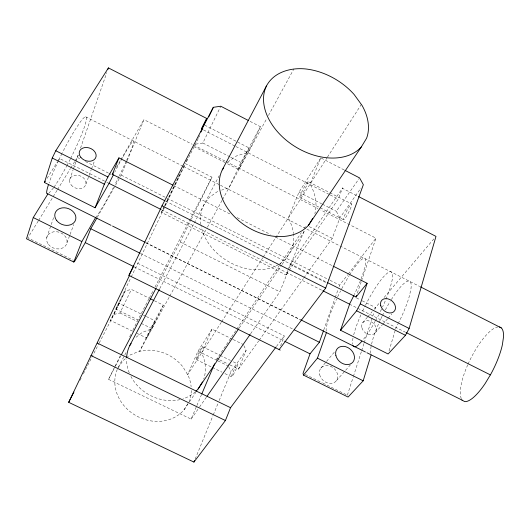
<?xml version="1.0" encoding="UTF-8"?>
<svg xmlns="http://www.w3.org/2000/svg" width="530" height="530" viewBox="0 0 530 530"><rect width="100%" height="100%" fill="white"/><g stroke="black" fill="none" stroke-linecap="round" stroke-linejoin="round"><path stroke-width="0.4" stroke-dasharray="2.65 1.99" d="M352.987 338.094L352.37 342.155L352.642 344.288M146.346 316.543L155.151 320.862L147.347 336.755L146.591 338.021L137.018 333.35M146.591 338.021L155.151 320.862M353.689 334.88L355.352 329.057A41.837 8.076 -63.3 0 1 360.97 314.727M389.046 350.867L395.367 329.865M395.599 329.084L396.526 326.738A41.751 8.831 -63.3 0 0 398.017 323.883M347.375 395.181L353.159 377.181M353.411 376.399L361.467 351.357M361.718 350.575L363.977 343.533M364.229 342.744L374.048 312.223M375.048 309.096L375.551 307.526L360.831 300.119M357.352 293.136L361.288 281.523M361.546 280.748L375.975 238.169L320.835 210.006M46.706 237.718L53.868 216.922M75.134 160.901L77.281 157.403L78.096 155.071M80.534 148.069L106.802 72.584M69.662 179.723L73.147 169.726M73.412 168.957L75.823 162.034M76.088 161.266L78.235 155.118M323.77 329.918L334.986 298.271M335.258 297.496L337.994 289.777M339.087 286.69L339.637 285.147L347.707 274.706M85.92 184.076L91.273 169.6M91.557 168.838L94.373 161.219M66.946 242.826L69.788 235.214M70.073 234.452L73.769 224.554M303.875 277.892L332.237 238.321L339.863 217.876L361.003 188.011M280.589 345.779L284.352 335.914L136.475 262.661M289.175 270.353L338.312 199.075L342.42 188.269L357.77 196.166M164.161 206.614L161.398 212.398L286.008 274.951L287.783 270.492M288.075 269.743L290.148 264.543L342.837 187.66M250.584 333.801L279.847 291.825L288.075 271.141M289.294 268.074L303.928 231.299M229.834 364.859L238.5 369.105L246.112 350.337L243.701 345.275M120.443 176.563L126.849 161.451M127.16 160.689L143.922 119.634L192.151 144.266M344.208 169.978L320.789 157.88L310.05 184.195L310.626 185.043A51.523 38.478 31.2 0 1 314.84 213.61M195.186 459.046L212.941 415.732M213.259 414.977L217.929 403.575M219.175 400.534L231.014 371.662L246.112 350.337M132.599 331.197L110.512 320.418L119.078 303.392L142.676 314.747M320.789 157.88L298.993 192.191L288.24 218.141L288.79 218.963A49.343 37.968 31 0 1 293.435 233.531M119.19 303.24L110.512 320.418M114.738 366.879L108.564 379.354L191.118 419.117L196.584 406.232M196.902 405.476L201.4 394.87M216.187 360.016L279.138 265.715M232.418 339.167L212.007 329.123L201.559 353.04L201.996 353.755A40.737 35 29.6 0 1 203.739 379.089M212.007 329.123L198.008 351.158L187.666 374.664L221.215 322.445M58.512 160.669L55.127 167.924A43.215 4.975 -63.3 0 0 49.085 182.863M58.85 159.947L59.93 157.642A43.215 4.975 -63.3 0 1 62.003 153.435M250.127 121.39L260.396 126.697L248.232 152.488L236.718 155.827L228.191 161.723L227.244 163.021M260.396 126.697L240.925 162.485L228.854 187.965L221.613 190.104M164.505 205.892L177.941 177.802M178.299 177.053L180.432 172.581M184.367 165.247L164.744 205.945M186.143 161.537L187.209 159.311M148.996 298.688L137.979 319.908L115.845 309.076L130.844 277.766M131.201 277.018L185.129 164.459M99.216 342.99L113.917 314.429L125.219 290.884L131.42 289.446L149.215 298.211M191.383 219.175L212.026 177.206L185.487 163.71L199.181 136.8M154.409 300.762L163.306 305.147L150.825 328.077L139.622 351.304L169.381 296.833M163.306 305.147L151.938 328.766L142.265 332.416L134.958 338.113M113.917 314.429L119.952 312.972L131.42 289.446M195.643 144.173L202.844 143.007L220.778 106.232M156.522 287.339L180.154 241.998L191.019 219.91M115.103 366.144L120.184 355.868M129.631 336.788L131.082 333.854M132.897 330.183L137.979 319.908M198.584 137.581L199.631 135.508M115.845 309.076L125.219 290.884M79.99 380.341L81.117 378.142M83.382 373.749L98.838 343.725M161.398 212.398L164.373 206.667M149.374 297.953L153.548 289.903M155.071 286.975L212.026 177.206M108.564 379.354L114.97 367.058M115.348 366.336L121.383 354.762M118.329 367.257L124.404 355.716M124.788 355.001L126.683 351.39M159.729 288.645L219.221 175.662M169.779 296.104L205.859 230.06M207.442 227.158L222.116 200.3M222.507 199.578L266.868 118.369M268.458 115.467L293.832 69.013M375.134 321.339L372.08 326.732A41.837 8.076 -63.3 0 1 363.196 339.657M375.512 320.67L377.492 317.178A41.837 8.076 -63.3 0 0 378.612 315.039M97.281 217.32L115.162 185.858M115.566 185.142L120.038 177.278M116.494 167.255L120.588 160.146M120.999 159.431L143.922 119.634M38.187 221.083L27.871 237.884L73.392 260.29M38.617 220.387L52.795 197.292M53.219 196.59L57.088 190.297M57.518 189.594L70.404 168.6M70.835 167.904L74.704 161.604M117.269 369.463A39.366 34.384 29.2 0 0 134.938 415.023A39.366 34.384 29.2 0 0 184.042 409.829L188.779 402.21M47.024 178.385L57.366 161.928M57.796 161.239L59.526 158.496L106.139 181.909M221.666 321.75L262.767 257.779M263.218 257.083L326.99 157.834M327.434 157.138L361.314 104.41M54.04 187.176L58.346 180.584A43.215 4.975 -63.3 0 0 66.621 166.122M279.595 265.026L301.285 232.73M304.518 227.913L305.439 226.542M184.042 409.829L189.031 402.429M189.482 401.753L195.835 392.339M239.202 328.03L281.682 265.033M282.139 264.351L305.426 229.828M286.008 274.951L288.724 271.009M117.951 367.979L123.079 360.592L125.67 358.545M191.118 419.117L199.075 407.702M199.538 407.033L207.025 396.294M339.863 217.876L336.305 211.278L359.108 178.577M238.5 369.105L258.686 340.936M259.17 340.267L303.392 278.561M276.455 346.448L284.352 335.914M53.537 187.825L49.025 193.052M348.217 274.056L375.975 238.169M95.559 217.598L97.58 215.187L104.629 203.719A43.003 2.882 -63.3 0 0 113.665 186.984M320.809 368.191L326.036 362.003M326.56 361.387L334.397 352.106M362.705 322.737L367.403 317.205M367.926 316.595L372.106 311.68M374.193 309.222L379.831 302.491M384.111 297.456L433.851 238.917M375.326 332.727L382.269 324.85M382.799 324.247L387.602 318.795M388.139 318.185L391.875 313.945M336.431 380.646L350.429 364.852M126.319 358.035L130.208 354.954L138.827 351.41L148.347 350.158A39.366 34.384 29.2 0 1 183.049 367.051L188.084 375.359A39.366 34.384 29.2 0 1 191.131 386.668M217.691 191.41L209.383 197.306L203.58 205.368A49.343 37.968 31 0 0 201.122 225.806M202.427 346.686L219.36 354.981M220.102 355.345L230.404 360.393M233.352 361.838L237.771 364.004M216.83 358.499L218.996 359.559M219.718 359.91L229.112 364.507M119.952 312.972L136.859 321.246M141.272 323.399L150.825 328.077M198.008 351.158L217.273 360.579M218.009 360.943L228.384 366.018M196.14 359.539L211.636 367.104M212.378 367.469L221.971 372.153M224.925 373.597L231.57 376.837M143.411 315.105L145.611 316.185M305.253 374.445L322.253 382.812M322.989 383.177L346.633 394.817M233.147 339.525L243.356 344.553M134.229 266.855L284.067 340.995M145.836 242.654L299.801 319.318M145.942 242.912L299.867 319.557M140.351 253.373L293.501 329.415M180.154 241.998L279.847 291.825M106.881 182.28L109.1 183.393M161.61 209.767L322.094 290.374M349.462 304.121L405.649 332.343M121.257 175.132L329.302 279.939M330.038 280.31L339.637 285.147M165.559 201.122L326.506 282.139M77.281 157.403L80.971 159.265M85.403 161.491L108.286 173.012M109.021 173.383L111.24 174.496M290.148 264.543L326.964 283.073M356.412 297.893L360.095 299.748M173.608 185.5L230.484 214.246M237.129 217.605L270.366 234.406M275.534 237.023L332.409 265.769M309.242 226.628L332.237 238.321M85.621 116.752L182.823 166.135M183.565 166.506L219.731 184.884M220.467 185.255L306.088 228.755M306.83 229.126L419.674 286.458M193.861 146.605L226.814 163.432M227.549 163.81L238.533 169.421M202.844 143.007L229.94 156.867M230.669 157.244L240.925 162.485M298.993 192.191L321.677 203.792M322.406 204.169L336.305 211.278M299.801 197.372L319.464 207.422M320.193 207.793L343.5 219.705M193.616 145.015L225.237 161.166M225.972 161.544L317.894 208.502M204.626 125.093L249.358 148.069A11.978 0.344 -63.2 0 1 241.362 164.512A11.978 0.344 -63.2 0 1 241.117 163.671A11.978 0.344 -63.2 0 1 249.358 148.069M307.97 181.518A8.931 0.795 -62.9 0 1 302.345 193.967A8.931 0.795 -62.9 0 1 301.358 192.874A8.931 0.795 -62.9 0 1 307.97 181.518L329.11 192.364M329.839 192.741L351.708 203.964A8.884 1.179 -62.8 0 1 346.355 216.478A8.884 1.179 -62.8 0 1 344.765 215.081A8.884 1.179 -62.8 0 1 351.708 203.964M203.566 129.956L235.227 146.201M235.963 146.578L329.474 194.543M330.21 194.921L338.312 199.075M228.708 366.72L231.014 371.662M461.345 398.639L460.365 395.963L460.325 389.888L461.683 382.203A41.34 12.535 -63.3 0 1 467.765 364.779M370.867 353.364L370.49 351.185L371.205 345.434L373.193 337.974A41.751 8.831 -63.3 0 1 378.678 323.611M326.235 331.131L326.109 329.07L327.202 323.472L329.501 316.132A41.956 6.976 -63.3 0 1 336.649 298.953M279.747 263.808A49.343 37.968 31 0 0 286.299 258.19L291.48 249.756A49.343 37.968 31 0 0 293.527 234.346M278.382 264.642A49.343 37.968 31 0 1 232.166 263.596A49.343 37.968 31 0 1 201.274 226.582M191.277 390.511A39.366 34.384 29.2 0 1 189.091 401.462M195.418 391.743A40.737 35 29.6 0 1 183.009 398.818M180.008 399.64A40.737 35 29.6 0 1 130.917 376.452M129.26 372.882A40.737 35 29.6 0 1 126.571 359.174M365.455 305.28A41.837 8.076 -63.3 0 1 385.847 274.434A41.837 8.076 -63.3 0 1 392.054 280.575L390.093 288.029A41.837 8.076 -63.3 0 1 382.541 307.029M381.514 309.202A41.837 8.076 -63.3 0 1 378.983 314.316M362.626 311.103A41.837 8.076 -63.3 0 1 365.091 306.009M349.588 274.971A41.956 6.976 -63.3 0 1 364.938 266.822L362.778 274.195A41.956 6.976 -63.3 0 1 354.292 294.594M337.676 296.787A41.956 6.976 -63.3 0 1 340.578 290.944M341.698 288.797A41.956 6.976 -63.3 0 1 349.171 275.64M70.642 158.404A43.215 4.975 -63.3 0 0 85.78 122.483A43.215 4.975 -63.3 0 0 80.05 122.35L75.671 128.863A43.215 4.975 -63.3 0 0 62.361 152.733M70.291 159.099A43.215 4.975 -63.3 0 1 67.012 165.4M391.332 299.616A41.751 8.831 -63.3 0 1 410.763 290.062L408.948 297.569A41.751 8.831 -63.3 0 1 398.388 323.161M379.003 322.889A41.751 8.831 -63.3 0 1 382.05 316.364M382.408 315.635A41.751 8.831 -63.3 0 1 384.25 312.011M385.37 309.891A41.751 8.831 -63.3 0 1 390.047 301.689M468.083 364.064A41.34 12.535 -63.3 0 1 498.014 326.944M126.564 160.484A43.003 2.882 -63.3 0 0 128.744 147.042L124.749 153.707A43.003 2.882 -63.3 0 0 114.758 172.137M126.239 161.2A43.003 2.882 -63.3 0 1 119.263 175.881M118.905 176.616A43.003 2.882 -63.3 0 1 114.732 184.904M197.505 357.578A7.162 0.503 -63.7 0 0 202.48 346.878A7.162 0.503 -63.7 0 0 197.875 354.881A7.162 0.503 -63.7 0 0 197.505 357.578M233.081 374.955A7.135 0.755 -63.9 0 0 237.877 364.223A7.135 0.755 -63.9 0 0 233.061 372.08A7.135 0.755 -63.9 0 0 233.081 374.955M361.91 327.779A8.049 6.221 40.8 0 0 374.154 333.86A8.049 6.221 40.8 0 0 370.934 321.63A8.049 6.221 40.8 0 0 361.91 327.779M319.65 374.664A9.997 8.069 41.6 0 0 334.92 382.117A9.997 8.069 41.6 0 0 331.21 366.581A9.997 8.069 41.6 0 0 319.65 374.664M48.455 244.383A10.454 8.414 18.2 0 0 66.164 244.873A10.454 8.414 18.2 0 0 55.829 231.683A10.454 8.414 18.2 0 0 48.455 244.383M71.126 184.944A8.434 6.512 20 0 0 85.31 185.659A8.434 6.512 20 0 0 76.923 175.172A8.434 6.512 20 0 0 71.126 184.944"/><path stroke-width="0.79" d="M353.941 295.323A41.956 6.976 -63.3 0 1 349.906 303.319L340.532 330.243L388.106 353.98L405.457 335.311L409.133 328.448L435.991 236.4L358.505 196.544M323.499 330.694L319.391 342.274L310.03 353.841L303.041 373.358L303.465 375.088L348.084 397.05L363.189 380.792L371.119 354.822M111.042 225.329L47.925 193.9L33.258 217.565L26.5 238.772L73.796 262.052L74.856 261.012L85.27 242.627L90.782 228.755L96.877 218.035M113.354 174.88A43.003 2.882 -63.3 0 0 109.505 182.545L95.095 207.773L44.441 182.499L52.245 158.026L55.776 150.752L108.431 67.913L206.753 118.488L201.778 128.876M340.532 330.243L356.604 310.792L360.261 303.869L367.124 283.311L333.145 266.139M327.248 282.51L356.041 297.005L356.564 295.455M107.888 69.47L108.431 67.913M303.465 375.088L317.45 358.167L326.447 332.588M279.138 349.575L325.705 288.081L363.355 184.692L359.578 177.914L344.944 170.355M73.796 262.052L81.825 241.594L95.559 217.598M95.095 207.773L104.35 184.175L107.908 176.967L118.952 157.874L172.866 185.122M164.817 200.744L112.4 174.357L118.952 157.874M129.757 274.898L68.681 402.31L193.94 462.087L225.409 420.522L230.543 407.696L275.964 347.11M193.94 462.087L194.563 460.563M201.725 394.108L214.577 363.805M280.204 350.105L128.936 275.434L162.014 205.792L213.338 107.305L220.778 106.232L248.656 120.635M208.74 116.891L213.338 107.305M200.93 132.076L201.605 130.744M68.681 402.31L73.955 392.054M201.903 130.175L202.791 128.452M128.936 275.434L133.858 265.947M201.354 128.823L206.753 118.488M121.383 354.762L156.138 288.075M126.624 357.578A40.737 35 29.6 0 1 129.724 345.62L159.345 289.373M222.275 169.865L266.398 86.072C273.758 72.04 290.639 67.476 305.446 68.933A56.664 39.273 31.6 0 1 354.126 94.499L361.97 105.311A56.664 39.273 31.6 0 1 366.581 138.277L361.261 147.022L308.612 225.098A51.523 38.478 31.2 0 1 246.231 226.237A51.523 38.478 31.2 0 1 222.275 169.865L223.554 168.109M112.4 174.357L113.215 172.939M499.426 327.003A41.34 12.535 -63.3 0 1 503.5 337.08L502.367 344.851A41.34 12.535 -63.3 0 1 490.846 374.107L485.228 383.415A41.34 12.535 -63.3 0 1 464.671 401.608L461.835 399.978M308.612 225.098L312.726 218.386M195.987 391.206A40.737 35 29.6 0 0 198.107 388.974L202.493 381.911M44.441 182.499L45.302 181.127M198.107 388.974L238.738 328.713M129.724 345.62L131.135 343.592M207.025 396.294L250.114 334.483M356.041 297.005L367.124 283.311M47.925 193.9L46.779 193.536A43.215 4.975 -63.3 0 1 48.376 184.957M90.902 355.517L225.409 420.522M97.315 343.095L230.543 407.696M149.957 298.575L153.667 300.397M85.27 242.627L133.487 266.484M284.809 341.36L310.03 353.841M33.258 217.565L81.825 241.594M317.45 358.167L363.189 380.792M112.526 226.065L145.094 242.283M300.536 319.689L365.428 352M366.892 352.728L370.556 354.55M371.285 354.921L462.067 400.11M90.782 228.755L139.615 253.002M294.236 329.779L319.391 342.274M109.1 183.393L160.868 209.396M322.836 290.751L349.462 304.121M406.384 332.707L490.376 374.889M52.245 158.026L104.35 184.175M356.604 310.792L405.457 335.311M55.776 150.752L107.908 176.967M360.261 303.869L409.133 328.448M162.014 205.792L325.705 288.081M420.409 286.829L501.201 327.865M352.973 345.798L354.63 346.825A41.837 8.076 -63.3 0 0 361.798 341.333M361.261 147.022A56.664 39.273 31.6 0 1 294.044 145.922A56.664 39.273 31.6 0 1 266.398 86.072M335.887 355.597A10.302 8.169 41.2 0 0 351.589 363.302A10.302 8.169 41.2 0 0 347.64 347.448A10.302 8.169 41.2 0 0 335.887 355.597M380.745 305.75A8.314 6.287 40.5 0 0 393.359 312.051A8.314 6.287 40.5 0 0 389.914 299.569A8.314 6.287 40.5 0 0 380.745 305.75M80.845 157.37A8.719 6.599 20.6 0 0 95.446 158.251A8.719 6.599 20.6 0 0 86.748 147.499A8.719 6.599 20.6 0 0 80.845 157.37M56.763 220.646A10.779 8.533 19 0 0 74.968 221.308A10.779 8.533 19 0 0 64.276 207.793A10.779 8.533 19 0 0 56.763 220.646"/></g></svg>
